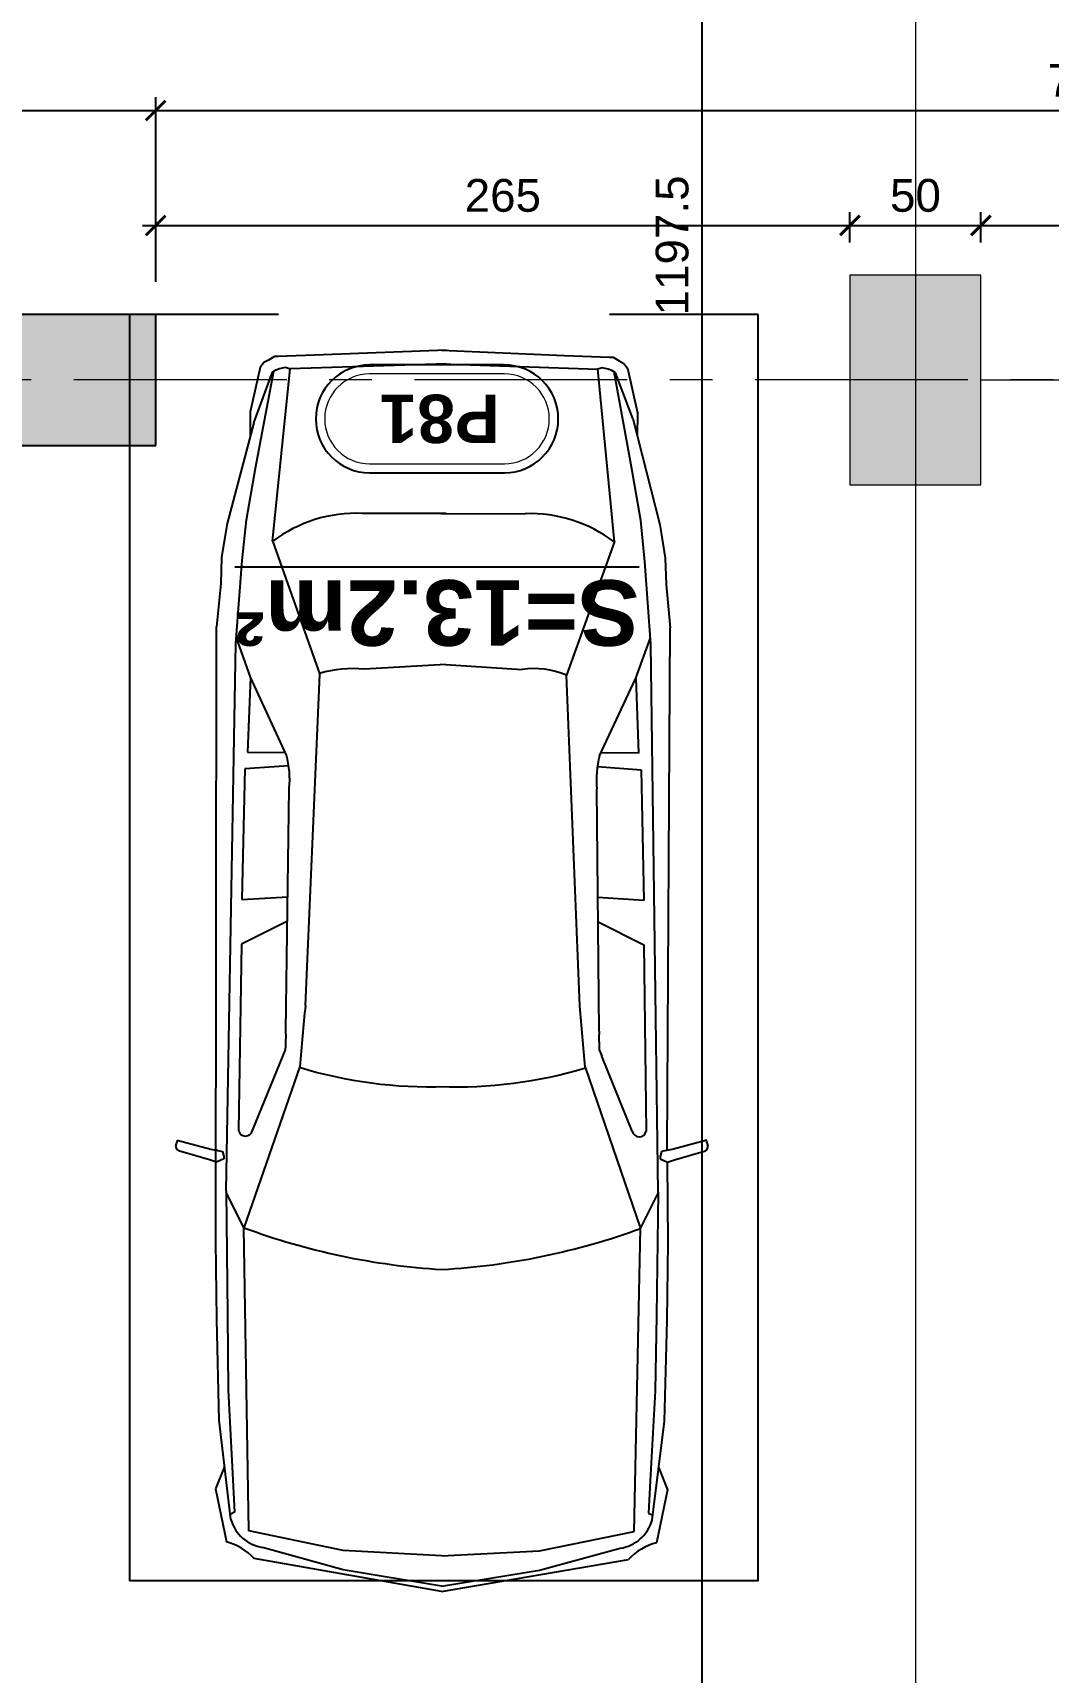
# Model space of a CAD drawing. Header units: centimetres. Extents: x 54080 to 59633, y -55119 to -48218.
# Drawn here: x 58261 to 58648, y -54590 to -53965 of the extents above; entities that cross this region are included whole.
import ezdxf
from ezdxf.enums import TextEntityAlignment as Align

# ---------------------------------------------------------------- set-up
doc = ezdxf.new("R2010")
doc.units = ezdxf.units.CM
doc.header["$LTSCALE"] = 50
doc.header["$MEASUREMENT"] = 0
for name, pattern in [('23486-A01$0${ Chain Double-Dash }', [0]), ('AXES', [2, 1.25, -0.25, 0.25, -0.25]), ('CACHE', [0.375, 0.25, -0.125]), ('CONTINU', [0])]:
    doc.linetypes.add(name, pattern=pattern)
doc.layers.get('0').update_dxf_attribs({"color": 8})
for name, color, linetype in [('AXES', 10, 'AXES'), ('BETON COUPE', 3, 'CONTINU'), ('BETON TRAME', 252, 'Continuous'), ('COTE 50ème', 1, 'Continuous'), ('FINI', 251, 'Continuous'), ('PILIER', 7, 'Continuous'), ('TEXTE', 7, 'Continuous')]:
    doc.layers.add(name, color=color, linetype=linetype)
doc.layers.add('BETON HACHURE', color=253, linetype='Continuous', lineweight=13)
doc.layers.add('MACONNERIE COUPE', color=7, linetype='Continuous', lineweight=30)
doc.layers.add('FMULT', color=150, linetype='Continuous', plot=False)
doc.layers.add('HORS GEL', color=7, linetype='CACHE', lineweight=15, true_color=0x00661a)
doc.styles.add('BRMNAMES', font='swisseb.ttf', dxfattribs={"height": 20})
doc.styles.add('RS_TEXT_1.50', font='arial.ttf', dxfattribs={"height": 12.5})
doc.styles.add('RS_TXT_100', font='arial.ttf', dxfattribs={"height": 25})
doc.styles.add('RS_TXT_50', font='arial.ttf', dxfattribs={"height": 12.5})
doc.dimstyles.new('RS_100CM_LINEAIRE', dxfattribs={"dimscale": 10, "dimtxt": 25, "dimasz": 1.5, "dimexe": 1, "dimexo": 2.5, "dimgap": 1, "dimtad": 1, "dimdec": 1, "dimrnd": 0.5, "dimdsep": 46, "dimtxsty": 'RS_TXT_100', "dimblk1": 'ARCHTICK', "dimblk2": 'ARCHTICK', "dimsah": 1, "dimcen": 2.5, "dimdle": 1, "dimclrt": 4, "dimadec": 0, "dimazin": 2, "dimtfac": 1, "dimtdec": 1, "dimtix": 1, "dimtmove": 2, "dimatfit": 3, "dimfxl": 1, "dimtolj": 1, "dimtzin": 0, "dimarcsym": 0})
doc.dimstyles.new('RS_50CM_LINEAIRE', dxfattribs={"dimscale": 5, "dimtxt": 12.5, "dimasz": 1.5, "dimexe": 1, "dimexo": 2.5, "dimgap": 1, "dimtad": 1, "dimdec": 1, "dimrnd": 0.5, "dimdsep": 46, "dimtxsty": 'RS_TXT_50', "dimblk1": 'ARCHTICK', "dimblk2": 'ARCHTICK', "dimsah": 1, "dimcen": 2.5, "dimdle": 1, "dimclrt": 4, "dimadec": 0, "dimazin": 2, "dimtfac": 1, "dimtdec": 1, "dimtix": 1, "dimtmove": 2, "dimatfit": 3, "dimfxl": 1, "dimtolj": 1, "dimtzin": 0, "dimarcsym": 0})

# ---------------------------------------------------------------- blocks, each defined once
blk = doc.blocks.new('_ArchTick')
at = {"color": 0, "linetype": 'ByBlock', "const_width": 0.15}
blk.add_lwpolyline([(-0.5, -0.5), (0.5, 0.5)], dxfattribs=at)
blk = doc.blocks.new('*D130')
at = {"layer": 'AXES', "color": 0, "linetype": 'Continuous', "lineweight": -2, "ltscale": 0.5, "transparency": 16777216}
for p, q in [((75343.39486977382, -45139.73147724155), (75343.39486977382, -44444.73150440456)), ((74583.44951201958, -44454.73150440456), (75353.39486977382, -44454.73150440456)), ((74583.44951201958, -45129.73147724155), (75353.39486977382, -45129.73147724155))]:
    blk.add_line(p, q, dxfattribs=at)
at = {"layer": 'Defpoints', "color": 0, "linetype": 'Continuous', "ltscale": 0.5, "transparency": 16777216}
for p in [(74558.44951201958, -44454.73150440456), (75343.39486977382, -44454.73150440456), (74558.44951201958, -45129.73147724155)]:
    blk.add_point(p, dxfattribs=at)
at = {"layer": 'AXES', "color": 0, "linetype": 'Continuous', "lineweight": -2, "ltscale": 0.5, "transparency": 16777216, "xscale": 15, "yscale": 15, "zscale": 15}
for p, rotation in [((75343.39486977382, -44454.73150440456), 90), ((75343.39486977382, -45129.73147724155), 270)]:
    blk.add_blockref('_ArchTick', p, dxfattribs=dict(at, rotation=rotation))
at = {"layer": 'AXES', "color": 4, "linetype": 'Continuous', "lineweight": 5, "ltscale": 0.5, "transparency": 16777216, "insert": (75320.6305450808, -44792.23149082305), "char_height": 25, "attachment_point": 5, "rotation": 90, "style": 'RS_TXT_100'}
blk.add_mtext('\\A1;675', dxfattribs=at)
blk = doc.blocks.new('*D1006')
at = {"layer": 'COTE 50ème', "color": 0, "lineweight": -2, "ltscale": 0.5, "transparency": 16777216}
for p, q in [((58516.22075692378, -54649.68885409617), (58516.22075692378, -53442.36235951268)), ((58565.1668506534, -53447.36235951268), (58511.22075692378, -53447.36235951268)), ((58585.16899707841, -54644.68885409617), (58511.22075692378, -54644.68885409617))]:
    blk.add_line(p, q, dxfattribs=at)
at = {"layer": 'Defpoints', "color": 0, "ltscale": 0.5, "transparency": 16777216}
for p in [(58516.22075692378, -53447.36235951268), (58577.6668506534, -53447.36235951268), (58597.66899707841, -54644.68885409617)]:
    blk.add_point(p, dxfattribs=at)
at = {"layer": 'COTE 50ème', "color": 0, "lineweight": -2, "ltscale": 0.5, "transparency": 16777216, "xscale": 7.5, "yscale": 7.5, "zscale": 7.5}
for p, rotation in [((58516.22075692378, -53447.36235951268), 90), ((58516.22075692378, -54644.68885409617), 270)]:
    blk.add_blockref('_ArchTick', p, dxfattribs=dict(at, rotation=rotation))
at = {"layer": 'COTE 50ème', "color": 4, "ltscale": 0.5, "transparency": 16777216, "insert": (58504.83859457723, -54046.02560680443), "char_height": 12.5, "attachment_point": 5, "rotation": 90, "style": 'RS_TXT_50'}
blk.add_mtext('\\A1;1197.5', dxfattribs=at)
blk = doc.blocks.new('*D1104')
at = {"layer": 'COTE 50ème', "color": 0, "lineweight": -2, "ltscale": 0.5, "transparency": 16777216}
for p, q in [((58152.67135515626, -53994.51134071965), (58312.67135515626, -53994.51134071965)), ((58157.67135515626, -54059.86232274522), (58157.67135515626, -53989.51134071965)), ((58307.67135515626, -54059.86232274522), (58307.67135515626, -53989.51134071965))]:
    blk.add_line(p, q, dxfattribs=at)
at = {"layer": 'Defpoints', "color": 0, "ltscale": 0.5, "transparency": 16777216}
for p in [(58307.67135515626, -53994.51134071965), (58157.67135515626, -54072.36232274522), (58307.67135515626, -54072.36232274522)]:
    blk.add_point(p, dxfattribs=at)
at = {"layer": 'COTE 50ème', "color": 0, "lineweight": -2, "ltscale": 0.5, "transparency": 16777216, "xscale": 7.5, "yscale": 7.5, "zscale": 7.5, "rotation": 180}
blk.add_blockref('_ArchTick', (58157.67135515626, -53994.51134071965), dxfattribs=at)
at = {"layer": 'COTE 50ème', "color": 0, "lineweight": -2, "ltscale": 0.5, "transparency": 16777216, "xscale": 7.5, "yscale": 7.5, "zscale": 7.5}
blk.add_blockref('_ArchTick', (58307.67135515626, -53994.51134071965), dxfattribs=at)
at = {"layer": 'COTE 50ème', "color": 4, "ltscale": 0.5, "transparency": 16777216, "insert": (58232.67135515626, -53983.12917837313), "char_height": 12.5, "attachment_point": 5, "style": 'RS_TXT_50'}
blk.add_mtext('\\A1;150', dxfattribs=at)
blk = doc.blocks.new('*D1105')
at = {"layer": 'COTE 50ème', "color": 0, "lineweight": -2, "ltscale": 0.5, "transparency": 16777216}
for p, q in [((58302.67135515626, -53994.51134071965), (59022.6711435034, -53994.51134071965)), ((58307.67135515626, -54059.86232274522), (58307.67135515626, -53989.51134071965)), ((59017.6711435034, -54084.8623173808), (59017.6711435034, -53989.51134071965))]:
    blk.add_line(p, q, dxfattribs=at)
at = {"layer": 'Defpoints', "color": 0, "ltscale": 0.5, "transparency": 16777216}
for p in [(59017.6711435034, -53994.51134071965), (58307.67135515626, -54072.36232274522), (59017.6711435034, -54097.3623173808)]:
    blk.add_point(p, dxfattribs=at)
at = {"layer": 'COTE 50ème', "color": 0, "lineweight": -2, "ltscale": 0.5, "transparency": 16777216, "xscale": 7.5, "yscale": 7.5, "zscale": 7.5, "rotation": 180}
blk.add_blockref('_ArchTick', (58307.67135515626, -53994.51134071965), dxfattribs=at)
at = {"layer": 'COTE 50ème', "color": 0, "lineweight": -2, "ltscale": 0.5, "transparency": 16777216, "xscale": 7.5, "yscale": 7.5, "zscale": 7.5}
blk.add_blockref('_ArchTick', (59017.6711435034, -53994.51134071965), dxfattribs=at)
at = {"layer": 'COTE 50ème', "color": 4, "ltscale": 0.5, "transparency": 16777216, "insert": (58662.67124932983, -53983.12917837313), "char_height": 12.5, "attachment_point": 5, "style": 'RS_TXT_50'}
blk.add_mtext('\\A1;710', dxfattribs=at)
blk = doc.blocks.new('*D1391')
at = {"layer": 'COTE 50ème', "color": 0, "lineweight": -2, "ltscale": 0.5, "transparency": 16777216}
for p, q in [((54463.31701716159, -54276.36188518725), (54454.06751345095, -54370.54910421685)), ((59272.58151958902, -54838.71943726104), (54449.5801164707, -54365.08437473208)), ((59276.36629381488, -54749.01961521168), (59267.11679010425, -54843.2068342413))]:
    blk.add_line(p, q, dxfattribs=at)
at = {"layer": 'Defpoints', "color": 0, "ltscale": 0.5, "transparency": 16777216}
for p in [(54464.53868279222, -54263.92172710598), (54454.55617970321, -54365.57304098434), (59277.58795944552, -54736.57945713042)]:
    blk.add_point(p, dxfattribs=at)
at = {"layer": 'COTE 50ème', "color": 0, "lineweight": -2, "ltscale": 0.5, "transparency": 16777216, "xscale": 7.5, "yscale": 7.5, "zscale": 7.5}
for p, rotation in [((54454.55617970321, -54365.57304098434), 174.3913441652517), ((59267.6054563565, -54838.23077100878), 354.3913441652516)]:
    blk.add_blockref('_ArchTick', p, dxfattribs=dict(at, rotation=rotation))
at = {"layer": 'COTE 50ème', "color": 4, "ltscale": 0.5, "transparency": 16777216, "insert": (56862.19365041945, -54590.5699911932), "char_height": 12.5, "attachment_point": 5, "rotation": 354.39134416525167, "style": 'RS_TXT_50'}
blk.add_mtext('\\A1;4836', dxfattribs=at)
blk = doc.blocks.new('PILIER')
at = {"color": 252}
blk.add_lwpolyline([(1.56319072003831, 1.2), (-1.43680927996169, 1.2, 1), (-1.43680927996169, -1.2), (1.56319072003831, -1.2, 1), (1.56319072003831, 1.2, -1)], format="xyb", dxfattribs=at)
at = {"color": 10, "lineweight": 20}
blk.add_lwpolyline([(1.56319072003831, 1), (-1.43680927996169, 1, 1), (-1.43680927996169, -1), (1.56319072003831, -1, 1)], format="xyb", close=True, dxfattribs=at)
at = {"color": 7, "style": 'BRMNAMES'}
blk.add_attdef('PILIER_TEXTE', text='', height=1.0764, dxfattribs=at).set_placement((0, 0), align=Align.MIDDLE_CENTER)
blk = doc.blocks.new('*D1407')
at = {"layer": 'COTE 50ème', "color": 0, "lineweight": -2, "ltscale": 0.5, "transparency": 16777216}
for p, q in [((58302.67135515626, -54038.39075274751), (58577.66899976057, -54038.39075274751)), ((58307.67135515626, -54059.86232274522), (58307.67135515626, -54033.39075274751)), ((58572.66899976057, -54044.8623173808), (58572.66899976057, -54033.39075274751))]:
    blk.add_line(p, q, dxfattribs=at)
at = {"layer": 'Defpoints', "color": 0, "ltscale": 0.5, "transparency": 16777216}
for p in [(58572.66899976057, -54038.39075274751), (58572.66899976057, -54057.3623173808), (58307.67135515626, -54072.36232274522)]:
    blk.add_point(p, dxfattribs=at)
at = {"layer": 'COTE 50ème', "color": 0, "lineweight": -2, "ltscale": 0.5, "transparency": 16777216, "xscale": 7.5, "yscale": 7.5, "zscale": 7.5, "rotation": 180}
blk.add_blockref('_ArchTick', (58307.67135515626, -54038.39075274751), dxfattribs=at)
at = {"layer": 'COTE 50ème', "color": 0, "lineweight": -2, "ltscale": 0.5, "transparency": 16777216, "xscale": 7.5, "yscale": 7.5, "zscale": 7.5}
blk.add_blockref('_ArchTick', (58572.66899976057, -54038.39075274751), dxfattribs=at)
at = {"layer": 'COTE 50ème', "color": 4, "ltscale": 0.5, "transparency": 16777216, "insert": (58440.17017745842, -54027.00859040099), "char_height": 12.5, "attachment_point": 5, "style": 'RS_TXT_50'}
blk.add_mtext('\\A1;265', dxfattribs=at)
blk = doc.blocks.new('*D1408')
at = {"layer": 'COTE 50ème', "color": 0, "lineweight": -2, "ltscale": 0.5, "transparency": 16777216}
for p, q in [((58567.66899976057, -54038.39075274751), (58627.66899439618, -54038.39075274751)), ((58572.66899976057, -54044.8623173808), (58572.66899976057, -54033.39075274751)), ((58622.66899439618, -54044.8623173808), (58622.66899439618, -54033.39075274751))]:
    blk.add_line(p, q, dxfattribs=at)
at = {"layer": 'Defpoints', "color": 0, "ltscale": 0.5, "transparency": 16777216}
for p in [(58622.66899439618, -54038.39075274751), (58572.66899976057, -54057.3623173808), (58622.66899439618, -54057.3623173808)]:
    blk.add_point(p, dxfattribs=at)
at = {"layer": 'COTE 50ème', "color": 0, "lineweight": -2, "ltscale": 0.5, "transparency": 16777216, "xscale": 7.5, "yscale": 7.5, "zscale": 7.5, "rotation": 180}
blk.add_blockref('_ArchTick', (58572.66899976057, -54038.39075274751), dxfattribs=at)
at = {"layer": 'COTE 50ème', "color": 0, "lineweight": -2, "ltscale": 0.5, "transparency": 16777216, "xscale": 7.5, "yscale": 7.5, "zscale": 7.5}
blk.add_blockref('_ArchTick', (58622.66899439618, -54038.39075274751), dxfattribs=at)
at = {"layer": 'COTE 50ème', "color": 4, "ltscale": 0.5, "transparency": 16777216, "insert": (58597.66899707838, -54027.00859040099), "char_height": 12.5, "attachment_point": 5, "style": 'RS_TXT_50'}
blk.add_mtext('\\A1;50', dxfattribs=at)
blk = doc.blocks.new('*D1409')
at = {"layer": 'COTE 50ème', "color": 0, "lineweight": -2, "ltscale": 0.5, "transparency": 16777216}
for p, q in [((59252.6711435034, -54032.21476950536), (59252.6711435034, -54043.39075274751)), ((58617.66899439618, -54038.39075274751), (59257.6711435034, -54038.39075274751)), ((58622.66899439618, -54044.8623173808), (58622.66899439618, -54033.39075274751))]:
    blk.add_line(p, q, dxfattribs=at)
at = {"layer": 'Defpoints', "color": 0, "ltscale": 0.5, "transparency": 16777216}
for p in [(59252.6711435034, -54019.71476950536), (59252.6711435034, -54038.39075274751), (58622.66899439618, -54057.3623173808)]:
    blk.add_point(p, dxfattribs=at)
at = {"layer": 'COTE 50ème', "color": 0, "lineweight": -2, "ltscale": 0.5, "transparency": 16777216, "xscale": 7.5, "yscale": 7.5, "zscale": 7.5, "rotation": 180}
blk.add_blockref('_ArchTick', (58622.66899439618, -54038.39075274751), dxfattribs=at)
at = {"layer": 'COTE 50ème', "color": 0, "lineweight": -2, "ltscale": 0.5, "transparency": 16777216, "xscale": 7.5, "yscale": 7.5, "zscale": 7.5}
blk.add_blockref('_ArchTick', (59252.6711435034, -54038.39075274751), dxfattribs=at)
at = {"layer": 'COTE 50ème', "color": 4, "ltscale": 0.5, "transparency": 16777216, "insert": (58937.6700689498, -54027.00432709949), "char_height": 12.5, "attachment_point": 5, "style": 'RS_TXT_50'}
blk.add_mtext('\\A1;630', dxfattribs=at)
blk = doc.blocks.new('A$C99aa3423')
at = {"layer": 'AXES', "lineweight": 5, "ltscale": 1.3}
blk.add_line((3195.000211652863, -3234.999999999942), (-1984.999788347151, -3234.999999999942), dxfattribs=at)
at = {"layer": 'HORS GEL', "linetype": '23486-A01$0${ Chain Double-Dash }', "ltscale": 1.2}
blk.add_line((2394.997853574925, 1579.999997317791), (2394.997853574983, -4149.995339141664), dxfattribs=at)
at = {"layer": 'AXES', "linetype": 'Continuous', "lineweight": 5, "ltscale": 0.5}
dim = blk.add_linear_dim(base=(3179.945569407108, -2560.000027162954), p1=(2395.000211652863, -3234.999999999942), p2=(2395.000211652863, -2560.000027162954), angle=270, dimstyle='RS_100CM_LINEAIRE', dxfattribs=at)
dim.commit()
dim.dimension.update_dxf_attribs({"geometry": '*D130', "text_midpoint": (3157.181244714084, -2897.500013581441), "insert": (-72163.44930036672, 41894.73147724161)})

msp = doc.modelspace()

# ---------------------------------------------------------------- hatches: boundary and pattern name
at = {"layer": 'BETON HACHURE', "transparency": 33554585}
h = msp.add_hatch(dxfattribs=at)
h.set_pattern_fill('ANSI37', color=256, scale=50, angle=270, style=0)
h.set_pattern_definition([(315, (861.4592228300826, 19655.39304804563), (4.419417382415923, 4.419417382415921), []), (45, (861.4592228300826, 19655.39304804563), (-4.41941738241592, 4.419417382415923), [])])
h.paths.add_polyline_path([(56357.6711435034, -51847.21800907419), (56382.67114350339, -51847.21800907419), (56382.6711435034, -52172.21800907419), (56357.6711435034, -52172.21800907417)], flags=0)
h.paths.add_polyline_path([(56357.6711435034, -51847.21800907419), (56382.67114350339, -51847.21800907419), (56382.6711435034, -52172.21800907419), (56357.6711435034, -52172.21800907417)], flags=0)
h.paths.add_polyline_path([(58537.66685065338, -51987.36232274516), (58537.67114350337, -52037.36231738077), (58617.67114350337, -52037.36231738077), (58617.66685065338, -51987.36232274516)], flags=0)
h.paths.add_polyline_path([(58157.66907774573, -51987.36232274525), (58157.66907774573, -52037.36231738086), (58237.66907774573, -52037.36231738086), (58237.66907774573, -51987.36232274525)], flags=0)
edge = h.paths.add_edge_path(flags=0)
edge.add_arc((58197.66907774576, -50672.36229558228), 40, 0, 360)
edge = h.paths.add_edge_path(flags=0)
edge.add_arc((58197.66907774573, -49997.36232274529), 40, 0, 360)
edge = h.paths.add_edge_path(flags=0)
edge.add_arc((58197.66907774572, -51272.3623323497), 40, 0, 360)
h.paths.add_polyline_path([(59277.6711435034, -49527.22052557723), (54853.82699740477, -49527.21800907417), (54464.53868279222, -54263.92172710598), (59277.58795944553, -54736.57945713042), (59277.6711435034, -54713.50983066575)])
edge = h.paths.add_edge_path(flags=0)
edge.add_arc((58197.66907774572, -51272.3623323497), 40, 0, 360)
h.paths.add_polyline_path([(56982.67114350341, -49552.21800907419), (56982.67114350341, -49972.36232274529), (57007.67114350341, -49972.36232274529), (57007.67114350341, -49552.21800907419), (58577.67780778063, -49552.21800907419), (58577.66685065338, -50022.36232274529), (58617.67114350343, -50022.36232274529), (58617.67114350343, -49552.21800907419), (59247.6711435034, -49552.2205255772), (59247.6711435034, -51282.3623323497), (58617.67114350343, -51282.3623323497), (58617.67114350343, -50647.36229558228), (58577.66685065338, -50647.36229558228), (58577.66685065338, -51312.3623323497), (59247.6711435034, -51312.3623323497), (59247.6711435034, -52057.36232274522), (58577.66685065338, -52057.36232274522), (58577.66685065338, -53447.36235951266), (58617.6711435034, -53447.36235951266), (58617.67114350341, -52087.36232274522), (59247.6711435034, -52087.36232274522), (59247.6711435034, -54709.0122819041), (58245.17135515626, -54610.07239253733), (58245.17135515626, -54122.36232274522), (58220.17135515626, -54122.36232274522), (58220.17135515626, -54607.61730791818), (56915.1713410436, -54479.46188941262), (56915.1713410436, -54122.36232274525), (56890.1713410436, -54122.36232274525), (56890.1713410436, -54477.00680479346), (55702.67135515626, -54360.39028676845), (55702.67135515626, -54122.36232274525), (55652.67114350341, -54122.36232274525), (55652.67114350341, -54355.4800967451), (54491.47013147647, -54241.44622697061), (54666.86086209134, -52107.36232274523), (54872.67135515626, -52107.36232274523), (54872.67135515626, -52057.36232274523), (54670.97014612785, -52057.36232274523), (54672.81931996375, -52037.36231738086), (54872.6711435034, -52037.36231738087), (54872.6711435034, -51987.36231738089), (54676.72312129579, -51987.36231738087), (54733.4311220244, -51297.36231738086), (54872.6711435034, -51297.36231738086), (54872.6711435034, -51247.36231738086), (54737.54038367115, -51247.36231738086), (54782.74240602593, -50697.36228061344), (54872.6711435034, -50697.36228061344), (54872.6711435034, -50647.36228061344), (54786.85168051075, -50647.36228061344), (54876.85666913999, -49552.21800907419), (55655.1711435034, -49552.21800907419), (55655.1711435034, -49972.36231738084), (55680.1711435034, -49972.36231738084), (55680.1711435034, -49552.21800907417)], flags=16)
h.paths.add_polyline_path([(58157.66907774573, -51232.3623323497), (58157.66907774573, -51312.3623323497), (58237.66907774573, -51312.3623323497), (58237.66907774573, -51232.3623323497)], flags=0)
at = {"layer": 'BETON TRAME', "transparency": 33554559}
h = msp.add_hatch(color=256, dxfattribs=at)
h.dxf.hatch_style = 1
h.paths.add_polyline_path([(57437.67135515626, -52797.36230777639), (57472.67135515626, -52797.36230777639), (57472.67135515626, -53447.36234454381), (57437.67135515626, -53447.36234454381), (57437.67135515626, -53272.36232274523), (56977.67135515626, -53272.36232274523), (56977.67135515626, -53447.36234454381), (56942.67135515626, -53447.36234454381), (56942.67135515626, -52797.36230777639), (56977.67135515626, -52797.36230777639), (56977.67135515626, -53232.36232274523), (57187.67135515626, -53232.36232274523), (57187.67135515626, -52902.36232274523), (57227.67135515626, -52902.36232274523), (57227.67135515626, -53232.36232274523), (57437.67135515626, -53232.36232274523)])
h.paths.add_polyline_path([(58307.67135515626, -54122.36232274522), (58307.67135515626, -54072.36232274522), (58157.67135515626, -54072.36232274522), (58157.67135515626, -54122.36232274522)])
h.paths.add_polyline_path([(57587.67135515626, -54122.36232274525), (57587.67135515626, -54072.36232274525), (57437.67135515626, -54072.36232274525), (57437.67135515626, -54122.36232274525)])
h.paths.add_polyline_path([(56977.6713410436, -54122.36232274525), (56977.6713410436, -54072.36232274525), (56827.6713410436, -54072.36232274525), (56827.6713410436, -54122.36232274525)])
h.paths.add_polyline_path([(56257.67114350342, -54122.3623173808), (56257.67114350342, -54072.3623173808), (56107.67114350342, -54072.3623173808), (56107.67114350342, -54122.3623173808)])
h.paths.add_polyline_path([(56257.67135515626, -53447.36234454381), (56257.67135515626, -53397.36234454381), (56107.67135024943, -53397.36234454381), (56107.67135024943, -53447.36234454381)])
h.paths.add_polyline_path([(58307.67135515626, -53447.36235951266), (58307.67135515626, -53397.36235951266), (58157.67135515626, -53397.36235951266), (58157.67135515626, -53447.36235951266)])
h.paths.add_polyline_path([(58307.67135515626, -52847.36232274523), (58307.67135515626, -52797.36232274523), (58157.67135515626, -52797.36232274523), (58157.67135515626, -52847.36232274523)])
h.paths.add_polyline_path([(56257.67136742881, -52847.36230777639), (56257.67136742881, -52797.36230777639), (56107.67136252198, -52797.36230777639), (56107.67136252198, -52847.36230777639)])
h.paths.add_polyline_path([(56257.67159135422, -52107.36231738084), (56257.67159135422, -52057.36231738084), (56107.67114350342, -52057.36231738084), (56107.67114350342, -52107.36231738084)])
h.paths.add_polyline_path([(58157.67135515626, -52057.36232274522), (58157.67135515626, -52107.36232274522), (58307.67135515626, -52107.36232274522), (58307.67135515626, -52057.36232274522)])
h.paths.add_polyline_path([(57492.67135515626, -52107.36232274525), (57492.67135515626, -52057.36232274525), (57367.67135515626, -52057.36232274525), (57367.67135515626, -52107.36232274525)])
h.paths.add_polyline_path([(57047.67135515626, -52107.36232274523), (57047.67135515626, -52057.36232274523), (56922.67136742881, -52057.36232274523), (56922.67136742881, -52107.36232274523)])
h.paths.add_polyline_path([(57072.67135515626, -52057.36232274525), (57047.67135515626, -52057.36232274525), (57047.67135515626, -52562.36232274523), (57072.67135515626, -52562.36232274523)])
h.paths.add_polyline_path([(57367.67135515626, -52057.36232274523), (57342.67135515626, -52057.36232274523), (57342.67135515626, -52562.36232274523), (57367.67135515626, -52562.36232274523)])
h = msp.add_hatch(color=256, dxfattribs=at)
h.dxf.hatch_style = 1
h.paths.add_polyline_path([(58572.66899976057, -54137.3623173808), (58622.66899439618, -54137.3623173808), (58622.66899439618, -54057.3623173808), (58572.66899976057, -54057.3623173808)])

# ---------------------------------------------------------------- linework, layer by layer
at = {"layer": 'BETON COUPE'}
msp.add_lwpolyline([(58307.67135515626, -54122.36232274522), (58307.67135515626, -54072.36232274522), (58157.67135515626, -54072.36232274522), (58157.67135515626, -54122.36232274522)], close=True, dxfattribs=at)
at = {"layer": 'FINI'}
for p, q in [((58354.51324874885, -54072.36232274522), (58297.67114350355, -54072.36232274522)), ((58297.67114350355, -54072.36232274522), (58297.6711435035, -54555.52021733038)), ((58537.6711435035, -54072.36232274525), (58480.8290382582, -54072.36232274525)), ((58537.67114350346, -54555.52021733038), (58537.6711435035, -54072.36232274525)), ((58353.03158085145, -54088.41655283501), (58350.76046928035, -54089.81304560481)), ((58354.4030372551, -54088.40162941911), (58353.03158085145, -54088.41655283501)), ((58371.68440896102, -54087.76738522247), (58354.4030372551, -54088.40162941911)), ((58418.65131510032, -54085.94764394579), (58371.68440896102, -54087.76738522247)), ((58416.69113405303, -54085.94358743816), (58463.65027064847, -54087.95770449155)), ((58463.65027064847, -54087.95770449155), (58480.92870516517, -54088.66346867332)), ((58480.92870516517, -54088.66346867332), (58482.30025215622, -54088.68406861297)), ((58482.30025215622, -54088.68406861297), (58484.56539988462, -54090.08994897002)), ((58347.59003213191, -54092.59077985321), (58343.65905795819, -54109.55155077671)), ((58345.07528358707, -54113.65149064591), (58352.18166983, -54094.36986363454)), ((58345.72118849101, -54131.01972483228), (58352.7053964458, -54094.01242205805)), ((58348.94159122062, -54090.74702815332), (58347.59003213191, -54092.59077985321)), ((58350.76046928035, -54089.81304560481), (58348.94159122062, -54090.74702815332)), ((58352.18166983, -54094.36986363454), (58353.5433422085, -54093.44052641733)), ((58352.22887586742, -54158.81693925137), (58358.94352104863, -54093.04515852984)), ((58353.5433422085, -54093.44052641733), (58354.90998847271, -54092.9683962702)), ((58354.90998847271, -54092.9683962702), (58357.19088374347, -54092.48664585831)), ((58357.19088374347, -54092.48664585831), (58358.94352104863, -54093.04515852984)), ((58418.64035616231, -54091.24320957308), (58358.94352104863, -54093.04515852984)), ((58416.68017511497, -54091.23915306538), (58476.36904083512, -54093.2881654314)), ((58478.12397475298, -54092.73691152282), (58476.36904083512, -54093.2881654314)), ((58482.81157056255, -54159.08717434244), (58476.36904083512, -54093.2881654314)), ((58480.40302102871, -54093.22809853138), (58478.12397475298, -54092.73691152282)), ((58481.76770149085, -54093.70588103791), (58480.40302102871, -54093.22809853138)), ((58483.12535132332, -54094.64084577178), (58481.76770149085, -54093.70588103791)), ((58489.43425155484, -54131.31713263794), (58482.60309772217, -54094.28118961091)), ((58489.7223208102, -54112.11612375236), (58483.12535132332, -54094.64084577178)), ((58484.56539988462, -54090.08994897002), (58486.38039706543, -54091.03145166211)), ((58486.38039706543, -54091.03145166211), (58487.7244779408, -54092.88078186927)), ((58487.7244779408, -54092.88078186927), (58491.58521926561, -54109.85767740216)), ((58345.07528358707, -54113.65149064591), (58334.97704577332, -54152.16931729445)), ((58343.65905795819, -54109.55155077671), (58343.75806295599, -54118.67577963958)), ((58489.7223208102, -54112.11612375236), (58500.09060223454, -54152.51101247138)), ((58491.58521926561, -54109.85767740216), (58491.45043779922, -54118.84887814404)), ((58342.27710376331, -54150.71843469139), (58345.72118849101, -54131.01972483228)), ((58492.79661146561, -54151.02992813212), (58489.43425155484, -54131.31713263794)), ((58340.61724151507, -54166.28271284584), (58342.27710376331, -54150.71843469139)), ((58418.52221405107, -54148.33170679781), (58386.41086606778, -54148.26525378834)), ((58416.56203300376, -54148.32765029014), (58448.67354544219, -54148.39410363992)), ((58494.39204096131, -54166.60094296838), (58492.79661146561, -54151.02992813212)), ((58334.97704577332, -54152.16931729445), (58332.8301292688, -54164.99565652663)), ((58500.09060223454, -54152.51101247138), (58502.18441314356, -54165.34612770072)), ((58352.24314520305, -54158.67652066694), (58370.37118917028, -54209.75988672594)), ((58482.79771771725, -54158.94669756042), (58464.4585652187, -54209.95459637484)), ((58332.8301292688, -54164.99565652663), (58332.4821945435, -54175.05885637114)), ((58338.21674023649, -54197.85852740346), (58340.61724151507, -54166.28271284584)), ((58496.66183274508, -54198.18642249021), (58494.39204096131, -54166.60094296838)), ((58502.18441314356, -54165.34612770072), (58502.49085918583, -54175.41068175716)), ((58332.4821945435, -54175.05885637114), (58330.83228077555, -54191.53754866721)), ((58502.49085918583, -54175.41068175716), (58504.07255526928, -54191.89606172642)), ((58330.6366294023, -54426.10579310443), (58330.83228077555, -54191.53754866721)), ((58343.84841318169, -54210.76576109596), (58338.40708656627, -54195.35474317915)), ((58502.91808957881, -54390.79045136266), (58504.07255526928, -54191.89606172642)), ((58334.54273166648, -54406.85898682541), (58338.21674023649, -54197.85852740346)), ((58490.97695082607, -54211.07023707467), (58496.48184680875, -54195.68181393026)), ((58499.47094365684, -54407.20029844016), (58496.66183274508, -54198.18642249021)), ((58418.41896080857, -54205.85473635232), (58387.34868542424, -54207.67349639094)), ((58416.4272036683, -54205.85061449932), (58447.48984972876, -54207.79795586124)), ((58343.84841318169, -54210.76576109596), (58342.72838140818, -54239.40599635431)), ((58357.57761291893, -54240.49748825764), (58343.84841318169, -54210.76576109596)), ((58364.80582871543, -54335.98704841819), (58370.37118917028, -54209.75988672594)), ((58469.5014372248, -54336.20371133332), (58464.4585652187, -54209.95459637484)), ((58477.12481223039, -54240.74488588081), (58490.97695082607, -54211.07023707467)), ((58490.97695082607, -54211.07023707467), (58491.97843444868, -54239.7145338033)), ((58358.4315363984, -54244.60514543678), (58341.65428794659, -54245.76867565273)), ((58342.72838140818, -54239.40599635431), (58356.96160853285, -54239.43545138613)), ((58476.25392928386, -54244.84897613058), (58493.0261839321, -54246.08193307322)), ((58491.97843444868, -54239.7145338033), (58477.61965186086, -54239.68481893999)), ((58341.65428794659, -54245.76867565273), (58340.49035014227, -54295.62513340348)), ((58493.0261839321, -54246.08193307322), (58493.98376119765, -54295.94278120519)), ((58357.36027591576, -54345.51882885209), (58358.61219125635, -54253.22943380046)), ((58476.90747522726, -54345.76622647526), (58476.03754658769, -54253.47244036164)), ((58340.49035014227, -54295.62513340348), (58358.05060587897, -54294.62870407528)), ((58493.98376119765, -54295.94278120519), (58476.427779984, -54294.87368038321)), ((58357.92472032422, -54303.90880601875), (58340.45522504565, -54312.59824281973)), ((58476.51525510677, -54304.15422386707), (58493.94863610106, -54312.91589062144)), ((58340.45522504565, -54312.59824281973), (58339.2473808717, -54383.67108680906)), ((58493.94863610106, -54312.91589062144), (58494.86247145208, -54383.99312533239)), ((58344.55149710223, -54383.6820634422), (58356.27976030162, -54355.06411035963)), ((58489.55835522159, -54383.9821486993), (58477.94863913803, -54355.31589870442)), ((58362.63585262234, -54359.32064194225), (58341.29205949506, -54420.80429789227)), ((58471.5748194728, -54359.54608629916), (58492.66395548052, -54421.11755531277)), ((58315.39688841394, -54389.74679172067), (58315.98625280144, -54387.49379569448)), ((58315.87880293991, -54387.46573129999), (58328.64528224033, -54390.80513483043)), ((58518.01163668858, -54387.46573129999), (58505.24515738813, -54390.80513483043)), ((58518.49355121452, -54389.74679172067), (58517.90418682704, -54387.49379569448)), ((58315.83917172925, -54391.12305826372), (58315.39688841394, -54389.74679172067)), ((58316.74844682118, -54391.59021415586), (58315.83917172925, -54391.12305826372)), ((58319.93878196521, -54392.53944903058), (58316.74844682118, -54391.59021415586)), ((58328.1433056173, -54394.91469460998), (58319.93878196521, -54392.53944903058)), ((58330.8765985001, -54395.85895490348), (58328.1433056173, -54394.91469460998)), ((58328.64528224033, -54390.80513483043), (58333.20707346182, -54391.76896421004)), ((58333.63459848287, -54394.51718018252), (58330.8765985001, -54395.85895490348)), ((58330.9671459242, -54391.2956810748), (58330.97235004967, -54390.79045136266)), ((58333.20707346182, -54391.76896421004), (58333.64454731835, -54393.60276639457)), ((58333.64454731835, -54393.60276639457), (58333.63459848287, -54394.51718018252)), ((58500.68336616667, -54391.76896421004), (58500.24589231014, -54393.60276639457)), ((58500.24589231014, -54393.60276639457), (58500.2558411456, -54394.51718018252)), ((58500.2558411456, -54394.51718018252), (58503.01384112836, -54395.85895490348)), ((58505.24515738813, -54390.80513483043), (58500.68336616667, -54391.76896421004)), ((58502.92329370428, -54391.2956810748), (58502.91808957881, -54390.79045136266)), ((58503.01384112836, -54395.85895490348), (58505.74713401119, -54394.91469460998)), ((58505.74713401119, -54394.91469460998), (58513.95165766328, -54392.53944903058)), ((58513.95165766328, -54392.53944903058), (58517.14199280728, -54391.59021415586)), ((58517.14199280728, -54391.59021415586), (58518.05126789923, -54391.12305826372)), ((58518.05126789923, -54391.12305826372), (58518.49355121452, -54389.74679172067)), ((58503.29735198268, -54426.46310680667), (58502.97190368185, -54395.85919702747)), ((58334.54273166648, -54406.85898682541), (58335.05427229657, -54453.94966463982)), ((58341.29205949506, -54420.80429789227), (58334.54690861867, -54407.24348894665)), ((58492.66395548052, -54421.11755531277), (58499.46517019009, -54407.58520705839)), ((58499.47094365684, -54407.20029844016), (58498.76466856269, -54454.28845603896)), ((58330.95947217177, -54455.82293322617), (58330.6366294023, -54426.10579310443)), ((58343.17444788128, -54536.43851047785), (58341.29205949506, -54420.80429789227)), ((58490.30298552568, -54536.74298645656), (58492.66395548052, -54421.11755531277)), ((58502.85151554569, -54456.1786561809), (58503.29735198268, -54426.46310680667)), ((58331.8337061469, -54494.22203206892), (58330.95947217177, -54455.82293322617)), ((58335.05427229657, -54453.94966463982), (58335.36700177627, -54482.75239027887)), ((58498.76466856269, -54454.28845603896), (58498.33256589235, -54483.08964028094)), ((58501.81835963214, -54494.57380776493), (58502.85151554569, -54456.1786561809)), ((58335.36700177627, -54482.75239027887), (58337.11104476915, -54517.02667734139)), ((58498.33256589235, -54483.08964028094), (58496.44668021339, -54517.35641536718)), ((58336.36062103297, -54532.12412885354), (58331.8337061469, -54494.22203206892)), ((58497.13477523311, -54532.45684383002), (58501.81835963214, -54494.57380776493)), ((58333.94348415547, -54511.88638042034), (58330.47763061089, -54520.49981494974)), ((58499.63554736923, -54512.22941952561), (58503.06566260805, -54520.85697822204)), ((58330.47763061089, -54520.49981494974), (58334.67911418205, -54540.66397842737)), ((58337.11104476915, -54517.02667734139), (58337.70239574202, -54529.36596335158)), ((58496.44668021339, -54517.35641536718), (58495.80442776997, -54529.69314848988)), ((58503.06566260805, -54520.85697822204), (58498.78075769843, -54541.00357949537)), ((58337.70239574202, -54529.36596335158), (58336.12783371549, -54530.17480476624)), ((58495.80442776997, -54529.69314848988), (58497.37562860149, -54530.50849992114)), ((58379.22713623429, -54543.93878408127), (58343.17444788128, -54536.43851047785)), ((58454.21972724019, -54544.09397792), (58490.30298552568, -54536.74298645656)), ((58379.21176921696, -54551.36441679935), (58348.46539228585, -54542.81436193969)), ((58416.719237611, -54546.04314758947), (58379.22713623429, -54543.93878408127)), ((58416.719237611, -54546.04314758947), (58454.21972724019, -54544.09397792)), ((58454.20436022286, -54551.51961063805), (58484.98569746927, -54543.09688465211)), ((58416.69113420827, -54559.62375581604), (58345.27417413641, -54547.0511354326)), ((58416.69548132357, -54557.52263388842), (58379.21176921696, -54551.36441679935)), ((58416.69113420827, -54559.62375581604), (58488.15935273079, -54547.34682996805)), ((58416.69548132357, -54557.52263388842), (58454.20436022286, -54551.51961063805)), ((58537.67114350346, -54555.52021733038), (58297.6711435035, -54555.52021733038))]:
    msp.add_line(p, q, dxfattribs=at)
for centre, major_axis, ratio, start_param, end_param in [((58384.33555047148, -54201.59180704069), (-0.5738758203971069, 53.36400880104317), 0.9999997916428742, -0.04964962506442205, 0.6326275099738385), ((58450.52796588274, -54201.72878930658), (-0.4835847966212948, 53.36490342185672), 0.9999997997666519, -0.6565815974824281, 0.02569556315918931), ((58383.00124549733, -54251.60110566513), (-0.7773960235429879, -44.13548114159644), 0.9999998392120582, 3.0605595171654, 3.452837564561171), ((58451.65527626681, -54251.74318213477), (-1.249178358204541, -44.24440136447019), 0.8567501148383436, 2.830192993852996, 3.284587045797759), ((58323.89766829176, -54249.64211244804), (-0.8336229136214324, 34.88928788689552), 0.9999997294640394, 4.585522758158135, 4.953624326468141), ((58510.76661975447, -54250.02882944934), (-0.8247985878779102, -34.88949813080591), 0.9999997178273563, 4.466761831813294, 4.834863404109098), ((59453.01177831658, -54448.95564532805), (-1069.033398334422, 232.6408420385274), 0.9999998469145477, 0.1108355544404285, 0.1322560406787221), ((57380.83724339437, -54444.66737209669), (-48.27950128524625, 1092.988611700433), 0.9999996430574644, -1.53705747502554, -1.515637476254689), ((58277.2427673665, -54348.00509922871), (-0.7731325571895472, -80.15235866916528), 0.9999994172118457, 1.522287593099759, 1.611464690883659), ((58557.01400714118, -54348.58407339243), (-2.064688158155603, -80.12944690091769), 0.9999999727990828, 4.702988405898942, 4.792165553268561), ((58345.59710209291, -54349.28461358069), (-10.66400374672525, 5.8140931949869), 0.9999996642997745, 3.144816528846667, 3.358791092633245), ((58488.65512656864, -54349.58066581305), (-1.354919069727106, 12.07016588143207), 0.99999979156302, 1.73682933855045, 1.950803799714838), ((58412.19620138215, -54197.24853361463), (-1.602694582569419, -169.7837150715646), 0.9999997819706363, -0.2873914850705783, 0.04403990660107393), ((58422.68569440698, -54197.2702411549), (-0.7468948181674611, -169.7896363356375), 0.9999998140398924, -0.03434046358851983, 0.2970909181880124), ((58341.90053606474, -54383.1463608129), (-0.877176750127643, 2.558376168203936), 0.9999997291696865, 1.435806510996805, 4.182631912852586), ((58492.2115104146, -54383.45742270314), (-0.877176750127643, 2.558376168203936), 0.9999997291696865, 1.435806510996805, 4.182631912852586), ((58425.12995458311, -54234.27073818502), (-230.3292304702205, 30.20887447541214), 0.8715422857587779, 1.314586907661296, 1.649297263584113), ((58409.59865656964, -54234.23859685312), (-230.4534184808078, -29.25546748758441), 0.8715379766610589, 1.492295685916919, 1.827005124680472), ((58350.7355616565, -54528.04535583947), (-0.3750541759798312, -14.93768918410432), 0.9999997868214285, -1.269218601763529, -0.1274100815982568), ((58482.77683934176, -54528.31860940329), (-0.3800807367844111, 14.93756213439974), 0.9999997806332868, 3.264527170376764, 4.406335823199862), ((58328.64960688874, -54562.64759725063), (-0.278665634137896, -22.79361625476887), 0.9999998050800858, 2.336519742874339, 2.886122254752834), ((58504.71938994533, -54563.01196585219), (-2.550020049136476, 22.6522403606064), 0.9999997601969237, 0.151455907870895, 0.7010584519300536)]:
    msp.add_ellipse(centre, major_axis=major_axis, ratio=ratio, start_param=start_param, end_param=end_param, dxfattribs=at)
at = {"layer": 'FMULT', "color": 3, "lineweight": 5}
msp.add_lwpolyline([(58572.66899976057, -54137.3623173808), (58622.66899439618, -54137.3623173808), (58622.66899439618, -54057.3623173808), (58572.66899976057, -54057.3623173808)], close=True, dxfattribs=at)

# ---------------------------------------------------------------- block references
at = {"layer": 'MACONNERIE COUPE', "lineweight": 5, "ltscale": 0.5}
msp.add_blockref('A$C99aa3423', (56202.6711435034, -50862.36231738086), dxfattribs=at)
at = {"layer": 'PILIER', "xscale": 17.145, "yscale": 17.145, "zscale": 17.145, "rotation": 180}
msp.add_blockref('PILIER', (58416.12910171466, -54112.19185856986), dxfattribs=at).add_auto_attribs({'PILIER_TEXTE': 'P81'})

# ---------------------------------------------------------------- texts
at = {"layer": 'TEXTE', "insert": (58415.0456968196, -54186.05438922043), "char_height": 25, "width": 958.4362526796194, "attachment_point": 5, "rotation": 180.00000000020066, "style": 'RS_TEXT_1.50'}
msp.add_mtext('{\\fArial|b1|i0|c0|p34;\\LS=13.2m²}', dxfattribs=at)

# ---------------------------------------------------------------- dimensions: what is measured, and where the dimension line sits
at = {"layer": 'COTE 50ème', "ltscale": 0.5}
dim = msp.add_linear_dim(base=(58516.22075692378, -53447.36235951268), p1=(58597.66899707838, -54644.68885409614), p2=(58577.66685065338, -53447.36235951266), angle=90, dimstyle='RS_50CM_LINEAIRE', dxfattribs=at)
dim.commit()
dim.dimension.update_dxf_attribs({"geometry": '*D1006', "text_midpoint": (58504.83859457723, -54046.02560680443)})
for base, p1, p2, picture, middle in [((58307.67135515626, -53994.51134071965), (58157.67135515626, -54072.36232274522), (58307.67135515626, -54072.36232274522), '*D1104', (58232.67135515626, -53983.12917837313)), ((59017.6711435034, -53994.51134071965), (58307.67135515626, -54072.36232274522), (59017.6711435034, -54097.3623173808), '*D1105', (58662.67124932983, -53983.12917837313)), ((58572.66899976057, -54038.39075274751), (58307.67135515626, -54072.36232274522), (58572.66899976057, -54057.3623173808), '*D1407', (58440.17017745842, -54027.00859040099)), ((58622.66899439618, -54038.39075274751), (58572.66899976057, -54057.3623173808), (58622.66899439618, -54057.3623173808), '*D1408', (58597.66899707838, -54027.00859040099)), ((59252.6711435034, -54038.39075274751), (58622.66899439618, -54057.3623173808), (59252.6711435034, -54019.71476950536), '*D1409', (58937.6700689498, -54027.00432709949))]:
    dim = msp.add_linear_dim(base=base, p1=p1, p2=p2, dimstyle='RS_50CM_LINEAIRE', dxfattribs=at)
    dim.commit()
    dim.dimension.update_dxf_attribs({"geometry": picture, "text_midpoint": middle})
dim = msp.add_aligned_dim(p1=(59277.58795944553, -54736.57945713042), p2=(54464.53868279222, -54263.92172710598), distance=102.14029557974665, dimstyle='RS_50CM_LINEAIRE', dxfattribs=at)
dim.commit()
dim.dimension.update_dxf_attribs({"geometry": '*D1391', "text_midpoint": (56862.19365041945, -54590.5699911932)})

doc.saveas('drawing.dxf')
